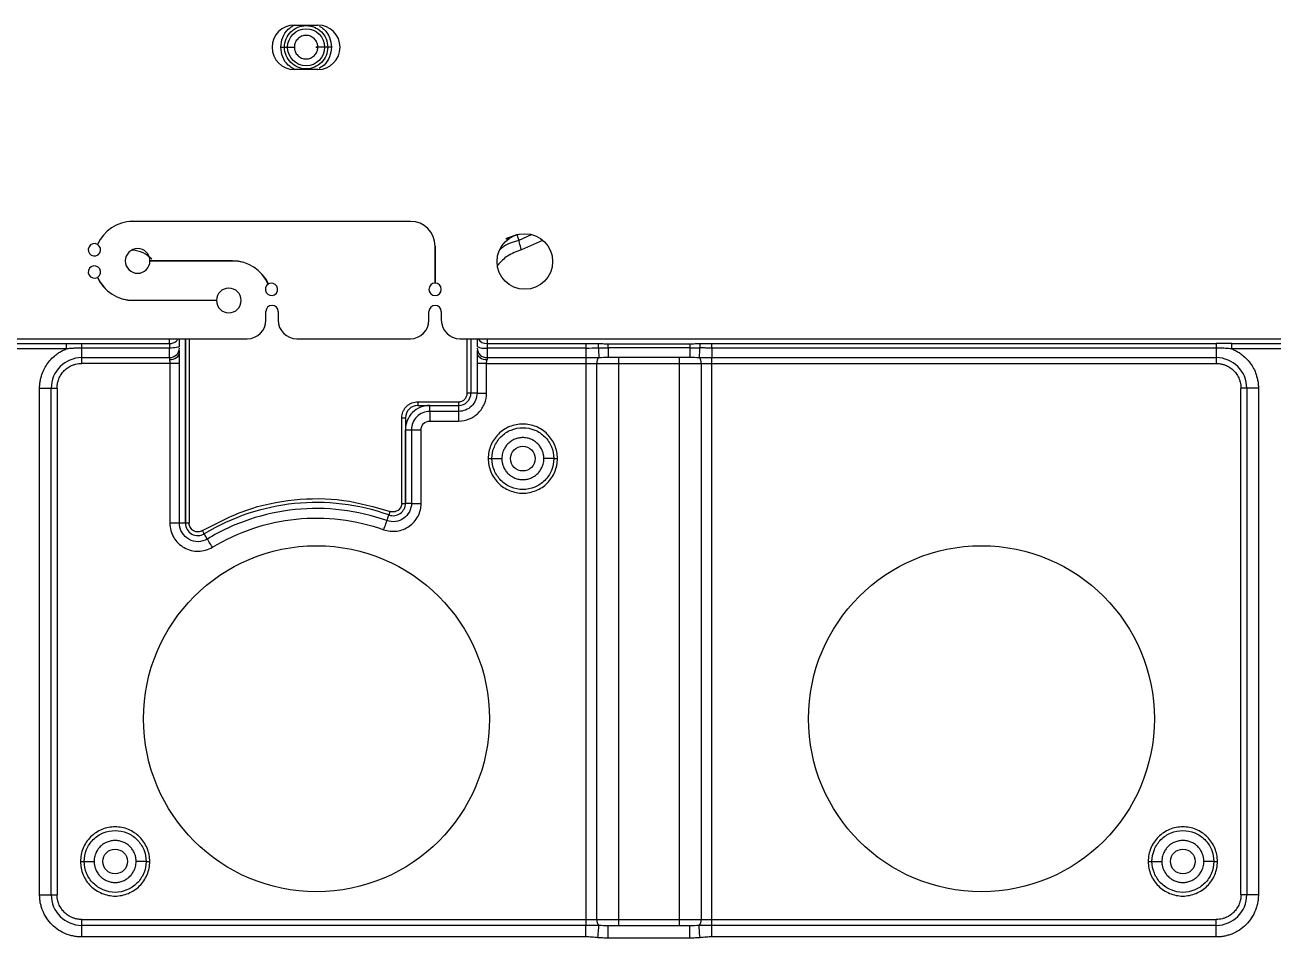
# Model space of a CAD drawing. Header units: millimetres. Extents: x -1 to 1576, y 30 to 633.
# Drawn here: x 471 to 572, y 334.9 to 408.7 of the extents above; entities that cross this region are included whole.
import ezdxf

# ---------------------------------------------------------------- set-up
doc = ezdxf.new("R2010")
doc.units = ezdxf.units.MM
doc.header["$PDSIZE"] = -1

msp = doc.modelspace()

# ---------------------------------------------------------------- linework, layer by layer
at = {"color": 7, "linetype": 'Continuous', "lineweight": 25}
for p, q in [((492.79, 408.74), (494.69, 408.74)), ((494.69, 405.14), (492.79, 405.14)), ((479.67, 392.86), (502.18, 392.86)), ((502.18, 392.85), (479.67, 392.85)), ((509.9, 391.45), (510.05, 391.52)), ((510.83, 391.79), (509.93, 391.4)), ((510.05, 391.52), (510.83, 391.79)), ((511.95, 391.75), (510.96, 391.31)), ((512.86, 391.29), (511.16, 390.54)), ((504.18, 387.85), (504.18, 390.85)), ((504.19, 390.85), (504.19, 387.85)), ((481.1, 389.66), (487.78, 389.66)), ((487.78, 389.65), (481.1, 389.65)), ((479.76, 386.46), (486.48, 386.46)), ((486.48, 386.45), (479.76, 386.45)), ((482.68, 386.45), (482.68, 386.46)), ((483.48, 386.45), (483.48, 386.46)), ((483.98, 386.45), (483.98, 386.46)), ((484.28, 386.46), (484.28, 386.45)), ((490.48, 384.85), (490.48, 385.55)), ((491.48, 385.55), (491.48, 384.85)), ((503.68, 384.85), (503.68, 385.55)), ((504.68, 385.55), (504.68, 384.85)), ((398.54, 383.35), (488.98, 383.35)), ((461.02, 382.97), (474.32, 382.97)), ((475.58, 382.96), (482.68, 382.96)), ((482.68, 382.96), (482.68, 383.35)), ((483.98, 368.42), (483.98, 383.35)), ((483.98, 383.35), (483.98, 368.42)), ((484.28, 383.35), (484.28, 368.42)), ((492.98, 383.35), (502.18, 383.35)), ((506.18, 383.35), (596.62, 383.35)), ((506.78, 378.95), (506.78, 383.35)), ((507.08, 383.35), (507.08, 378.95)), ((508.38, 383.35), (508.38, 381.67)), ((508.38, 382.96), (516.39, 382.96)), ((518.18, 382.95), (524.8, 382.95)), ((526.59, 382.96), (567.4, 382.96)), ((568.66, 382.97), (581.96, 382.97)), ((474.32, 382.53), (461.02, 382.53)), ((482.68, 382.6), (475.58, 382.6)), ((475.58, 381.35), (475.58, 382.6)), ((482.68, 381.82), (482.68, 382.6)), ((483.48, 382.18), (483.48, 382.4)), ((507.58, 382.4), (507.58, 382.18)), ((507.6, 382.08), (507.59, 382.08)), ((516.39, 382.6), (508.38, 382.6)), ((518.13, 381.85), (518.18, 381.86)), ((524.8, 382.62), (518.18, 382.62)), ((518.18, 381.85), (524.8, 381.85)), ((519.01, 381.85), (519.01, 335.85)), ((523.97, 335.85), (523.97, 381.85)), ((524.8, 381.86), (524.85, 381.85)), ((567.4, 382.6), (526.59, 382.6)), ((567.4, 382.6), (567.4, 381.35)), ((581.96, 382.53), (568.66, 382.53)), ((475.58, 381.82), (482.68, 381.82)), ((482.71, 381.35), (475.58, 381.35)), ((482.68, 381.82), (482.68, 381.81)), ((482.68, 381.81), (482.68, 381.8)), ((482.68, 381.8), (482.68, 381.78)), ((482.68, 381.78), (482.68, 381.76)), ((482.68, 381.76), (482.68, 381.74)), ((482.68, 381.74), (482.68, 381.72)), ((482.68, 381.72), (482.68, 381.7)), ((482.68, 381.7), (482.68, 381.67)), ((482.71, 381.35), (482.71, 368.42)), ((483.49, 368.42), (483.49, 381.35)), ((507.57, 381.35), (507.57, 378.95)), ((508.35, 381.35), (567.4, 381.35)), ((508.35, 378.95), (508.35, 381.35)), ((508.38, 381.82), (516.39, 381.82)), ((516.39, 381.82), (516.39, 335.88)), ((517.27, 336.35), (517.27, 381.35)), ((525.72, 381.35), (525.72, 336.35)), ((526.59, 381.82), (567.4, 381.82)), ((526.59, 335.88), (526.59, 381.82)), ((472.17, 338.35), (472.17, 379.35)), ((472.17, 379.35), (473.58, 379.35)), ((473.11, 338.35), (473.11, 379.35)), ((473.58, 379.35), (473.58, 338.35)), ((507.08, 378.95), (506.78, 378.95)), ((570.82, 379.35), (569.4, 379.35)), ((569.4, 338.35), (569.4, 379.35)), ((569.87, 379.35), (569.87, 338.35)), ((570.82, 379.35), (570.82, 338.35)), ((502.78, 378.25), (506.08, 378.25)), ((502.78, 378.25), (502.78, 377.95)), ((502.78, 377.95), (506.08, 377.95)), ((506.08, 378.25), (506.08, 377.95)), ((501.48, 370.03), (501.48, 376.95)), ((501.48, 376.95), (501.78, 376.95)), ((501.78, 376.95), (501.78, 370.03)), ((506.08, 377.47), (503.75, 377.47)), ((501.78, 370.03), (501.78, 375.99)), ((502.27, 375.99), (502.27, 370.03)), ((503.05, 370.03), (503.05, 375.99)), ((503.75, 376.69), (506.08, 376.69)), ((501.48, 370.03), (501.78, 370.03)), ((500.45, 369.09), (500.55, 369.37)), ((484.28, 368.42), (483.98, 368.42)), ((485.5, 367.56), (485.34, 367.82)), ((472.17, 338.35), (473.58, 338.35)), ((570.82, 338.35), (569.4, 338.35)), ((475.58, 334.94), (475.58, 336.35)), ((475.58, 336.35), (567.4, 336.35)), ((516.39, 335.88), (475.58, 335.88)), ((524.8, 335.85), (518.18, 335.85)), ((524.85, 335.85), (524.8, 335.85)), ((567.4, 335.88), (526.59, 335.88)), ((567.4, 334.94), (567.4, 336.35)), ((516.39, 334.94), (475.58, 334.94)), ((524.8, 334.85), (518.18, 334.85)), ((567.4, 334.94), (526.59, 334.94))]:
    msp.add_line(p, q, dxfattribs=at)
at = {"color": 141}
for centre, radius in [((493.74, 406.94), 1.5), ((511.28, 373.65), 1), ((478.28, 341.05), 1), ((564.7, 341.05), 1)]:
    msp.add_circle(centre, radius, dxfattribs=at)
at = {"color": 7, "linetype": 'Continuous', "lineweight": 25}
for centre, radius in [((511.44, 389.6), 2.25), ((494.58, 352.6), 14), ((548.4, 352.6), 14)]:
    msp.add_circle(centre, radius, dxfattribs=at)
for centre, radius, start, end in [((492.79, 406.94), 1.8, 90, 270), ((494.69, 406.94), 1.8, 270, 90), ((479.76, 389.65), 3.21, 91.5822, 155.3856), ((479.76, 389.65), 3.2, 91.5847, 155.403), ((502.18, 390.85), 2, 360, 90), ((502.18, 390.85), 2, 360, 90), ((476.6, 390.55), 0.5, 60.3991, 59.2477), ((480.1, 389.65), 1, 0.2862, 359.7133), ((476.6, 388.75), 0.5, 300.73, 299.5792), ((487.78, 386.45), 3.2, 24.6158, 89.9998), ((487.78, 386.45), 3.19, 24.5983, 89.9998), ((479.76, 389.65), 3.2, 204.6089, 269.9998), ((479.76, 389.65), 3.19, 204.5914, 269.9998), ((487.48, 386.45), 1, 180.286, 179.7136), ((490.94, 387.35), 0.5, 120.7513, 119.6), ((504.18, 387.35), 0.5, 90.573, 89.427), ((490.98, 385.55), 0.5, 0, 180), ((504.18, 385.55), 0.5, 0, 180), ((488.98, 384.85), 1.5, 270, 0), ((492.98, 384.85), 1.5, 180, 270), ((502.18, 384.85), 1.5, 270, 0), ((506.18, 384.85), 1.5, 180, 270), ((508.36, 383.77), 0.811, 211.1156, 271.3816), ((508.19, 383.89), 1.31, 242.3785, 278.557), ((508.36, 382.6), 0.778, 181.7358, 271.6365), ((517.82, 381.43), 0.562, 132.435, 187.8232), ((525.16, 381.43), 0.562, 352.1767, 47.5651), ((475.58, 379.35), 2.47, 90, 180), ((567.4, 379.35), 2.47, 360, 90), ((506.08, 378.95), 1, 270, 0), ((502.78, 376.95), 1, 90, 180), ((494.58, 352.6), 17.5, 70.4192, 121.2706), ((500.78, 370.03), 1, 250.4192, 0), ((484.98, 368.42), 1, 180, 301.2706), ((475.58, 338.35), 2.47, 180, 270), ((567.4, 338.35), 2.47, 270, 360), ((517.82, 336.28), 0.562, 172.1767, 227.5651), ((525.16, 336.28), 0.562, 312.435, 7.8232)]:
    msp.add_arc(centre, radius, start, end, dxfattribs=at)
for points, knots in [([(491.69, 406.94), (491.72, 407.21), (491.78, 407.74), (492.21, 408.4), (492.63, 408.64), (492.81, 408.74)], [0, 0, 0, 0, 0.358697, 0.71725, 1, 1, 1, 1]), ([(491.99, 406.94), (491.99, 407.17), (492.03, 407.4), (492.21, 407.83), (492.34, 408.02), (492.66, 408.34), (492.85, 408.47), (493.28, 408.65), (493.51, 408.69), (493.97, 408.69), (494.2, 408.65), (494.62, 408.47), (494.81, 408.34), (495.14, 408.02), (495.27, 407.83), (495.44, 407.4), (495.49, 407.17), (495.49, 406.94)], [0, 0, 0, 0, 0.125, 0.125, 0.25, 0.25, 0.375, 0.375, 0.5, 0.5, 0.625, 0.625, 0.75, 0.75, 0.875, 0.875, 1, 1, 1, 1]), ([(494.81, 408.65), (494.94, 408.57), (495.3, 408.36), (495.69, 407.74), (495.75, 407.21), (495.79, 406.94)], [0, 0, 0, 0, 0.222806, 0.611319, 1, 1, 1, 1]), ([(494.69, 406.94), (494.69, 406.98), (494.68, 407.04), (494.67, 407.13), (494.65, 407.22), (494.61, 407.34), (494.53, 407.48), (494.41, 407.62), (494.27, 407.74), (494.05, 407.86), (493.74, 407.92), (493.43, 407.86), (493.21, 407.74), (493.06, 407.62), (492.94, 407.48), (492.85, 407.31), (492.8, 407.13), (492.79, 407.01), (492.79, 406.94)], [0, 0, 0, 0, 0.031457, 0.062629, 0.093823, 0.125343, 0.18779, 0.250424, 0.312875, 0.375501, 0.500073, 0.624645, 0.687092, 0.749724, 0.812175, 0.874803, 0.937354, 1, 1, 1, 1]), ([(491.69, 406.94), (491.77, 406.94), (491.84, 406.94), (491.95, 406.94), (491.99, 406.94), (491.99, 406.94)], [0, 0, 0, 0, 0.5, 0.5, 1, 1, 1, 1]), ([(492.81, 405.14), (492.63, 405.25), (492.21, 405.49), (491.78, 406.14), (491.72, 406.68), (491.69, 406.94)], [0, 0, 0, 0, 0.282779, 0.641326, 1, 1, 1, 1]), ([(491.69, 406.94), (491.77, 406.94), (491.84, 406.94), (491.95, 406.94), (491.99, 406.94), (491.99, 406.94)], [0, 0, 0, 0, 0.5, 0.5, 1, 1, 1, 1]), ([(491.99, 406.94), (491.99, 406.94), (492.07, 406.94), (492.37, 406.94), (492.58, 406.94), (492.79, 406.94)], [0, 0, 0, 0, 0.5, 0.5, 1, 1, 1, 1]), ([(495.49, 406.94), (495.49, 406.71), (495.44, 406.49), (495.27, 406.06), (495.14, 405.87), (494.81, 405.54), (494.62, 405.42), (494.2, 405.24), (493.97, 405.19), (493.51, 405.19), (493.28, 405.24), (492.85, 405.42), (492.66, 405.54), (492.34, 405.87), (492.21, 406.06), (492.03, 406.49), (491.99, 406.71), (491.99, 406.94)], [0, 0, 0, 0, 0.125, 0.125, 0.25, 0.25, 0.375, 0.375, 0.5, 0.5, 0.625, 0.625, 0.75, 0.75, 0.875, 0.875, 1, 1, 1, 1]), ([(492.79, 406.94), (492.79, 406.91), (492.79, 406.85), (492.8, 406.76), (492.83, 406.67), (492.87, 406.55), (492.94, 406.41), (493.06, 406.27), (493.21, 406.15), (493.43, 406.03), (493.74, 405.97), (494.05, 406.03), (494.27, 406.15), (494.41, 406.27), (494.53, 406.41), (494.62, 406.58), (494.68, 406.76), (494.68, 406.88), (494.69, 406.94)], [0, 0, 0, 0, 0.031456, 0.062628, 0.09382, 0.12534, 0.187786, 0.250416, 0.312865, 0.375491, 0.500071, 0.624648, 0.687097, 0.749729, 0.81218, 0.874806, 0.937356, 1, 1, 1, 1]), ([(495.49, 406.94), (495.49, 406.94), (495.4, 406.94), (495.1, 406.94), (494.9, 406.94), (494.69, 406.94)], [0, 0, 0, 0, 0.5, 0.5, 1, 1, 1, 1]), ([(495.79, 406.94), (495.75, 406.68), (495.69, 406.15), (495.3, 405.53), (494.93, 405.31), (494.79, 405.23)], [0, 0, 0, 0, 0.385126, 0.77009, 1, 1, 1, 1]), ([(495.79, 406.94), (495.71, 406.94), (495.63, 406.94), (495.52, 406.94), (495.49, 406.94), (495.49, 406.94)], [0, 0, 0, 0, 0.5, 0.5, 1, 1, 1, 1]), ([(510.96, 391.31), (510.47, 391.17), (509.89, 391), (509.47, 390.59), (509.4, 390.52)], [0, 0, 0, 0, 0.840023, 1, 1, 1, 1]), ([(510.96, 391.31), (510.96, 391.31), (510.94, 391.36), (510.9, 391.54), (510.86, 391.67), (510.83, 391.79)], [0, 0, 0, 0, 0.5, 0.5, 1, 1, 1, 1]), ([(511.16, 390.54), (511.1, 390.74), (511.05, 390.94), (510.98, 391.23), (510.96, 391.31), (510.96, 391.31)], [0, 0, 0, 0, 0.5, 0.5, 1, 1, 1, 1]), ([(481.24, 389.8), (481.02, 389.99), (480.57, 390.39), (479.97, 390.48), (479.66, 390.53)], [0, 0, 0, 0, 0.483615, 1, 1, 1, 1]), ([(511.16, 390.54), (510.77, 390.4), (510.03, 390.15), (509.5, 389.58), (509.25, 389.31)], [0, 0, 0, 0, 0.528341, 1, 1, 1, 1]), ([(474.32, 382.97), (474.41, 382.97), (474.62, 382.97), (474.95, 382.96), (475.28, 382.96), (475.49, 382.96), (475.58, 382.96)], [0, 0, 0, 0, 0.200515, 0.50786, 0.778848, 1, 1, 1, 1]), ([(474.32, 382.97), (474.32, 382.93), (474.32, 382.86), (474.32, 382.71), (474.32, 382.62), (474.32, 382.53)], [0, 0, 0, 0, 0.5, 0.5, 1, 1, 1, 1]), ([(482.68, 382.96), (482.78, 382.97), (482.99, 382.99), (483.25, 383.14), (483.34, 383.29), (483.38, 383.35)], [0, 0, 0, 0, 0.358435, 0.71687, 1, 1, 1, 1]), ([(483.48, 382.73), (483.48, 382.83), (483.48, 383.03), (483.48, 383.24), (483.48, 383.33), (483.48, 383.35)], [0, 0, 0, 0, 0.434465, 0.869328, 1, 1, 1, 1]), ([(507.58, 383.35), (507.58, 383.33), (507.58, 383.24), (507.58, 383.03), (507.58, 382.83), (507.58, 382.73)], [0, 0, 0, 0, 0.130714, 0.565167, 1, 1, 1, 1]), ([(516.39, 382.96), (516.53, 382.96), (516.87, 382.96), (517.2, 382.96), (517.39, 382.96)], [0, 0, 0, 0, 0.420474, 1, 1, 1, 1]), ([(517.39, 382.96), (517.51, 382.96), (517.77, 382.95), (518.03, 382.95), (518.18, 382.95)], [0, 0, 0, 0, 0.4522442, 1, 1, 1, 1]), ([(524.8, 382.95), (524.95, 382.95), (525.21, 382.95), (525.47, 382.96), (525.59, 382.96)], [0, 0, 0, 0, 0.548125, 1, 1, 1, 1]), ([(525.59, 382.96), (525.79, 382.96), (526.12, 382.96), (526.45, 382.96), (526.59, 382.96)], [0, 0, 0, 0, 0.580575, 1, 1, 1, 1]), ([(568.66, 382.53), (568.66, 382.62), (568.66, 382.71), (568.66, 382.86), (568.66, 382.93), (568.66, 382.97)], [0, 0, 0, 0, 0.5, 0.5, 1, 1, 1, 1]), ([(472.17, 379.35), (472.17, 379.41), (472.17, 379.52), (472.18, 379.68), (472.2, 379.85), (472.23, 380.01), (472.27, 380.17), (472.34, 380.45), (472.49, 380.83), (472.75, 381.28), (473.07, 381.69), (473.41, 382), (473.73, 382.23), (474.02, 382.4), (474.22, 382.48), (474.32, 382.53)], [0, 0, 0, 0, 0.040883, 0.08158, 0.122187, 0.162802, 0.203521, 0.244441, 0.372171, 0.500035, 0.627766, 0.75563, 0.837187, 0.918385, 1, 1, 1, 1]), ([(475.58, 382.6), (475.48, 382.6), (475.27, 382.6), (474.96, 382.58), (474.64, 382.56), (474.43, 382.54), (474.32, 382.53)], [0, 0, 0, 0, 0.245457, 0.492199, 0.742868, 1, 1, 1, 1]), ([(483.48, 382.73), (483.48, 382.7), (483.39, 382.66), (483.1, 382.61), (482.89, 382.6), (482.68, 382.6)], [0, 0, 0, 0, 0.5, 0.5, 1, 1, 1, 1]), ([(482.68, 381.82), (482.89, 381.82), (483.1, 381.91), (483.39, 382.19), (483.48, 382.38), (483.48, 382.58)], [0, 0, 0, 0, 0.5, 0.5, 1, 1, 1, 1]), ([(482.68, 381.67), (482.89, 381.67), (483.1, 381.73), (483.39, 381.92), (483.48, 382.05), (483.48, 382.18)], [0, 0, 0, 0, 0.5, 0.5, 1, 1, 1, 1]), ([(483.49, 381.35), (483.49, 381.4), (483.49, 381.5), (483.49, 381.64), (483.49, 381.8), (483.48, 381.99), (483.48, 382.12), (483.48, 382.18)], [0, 0, 0, 0, 0.1704216, 0.3382964, 0.5039527, 0.762126, 1, 1, 1, 1]), ([(507.58, 382.18), (507.58, 382.05), (507.58, 381.92), (507.57, 381.64), (507.57, 381.49), (507.57, 381.35)], [0, 0, 0, 0, 0.5, 0.5, 1, 1, 1, 1]), ([(507.58, 382.18), (507.58, 382.05), (507.67, 381.92), (507.97, 381.73), (508.17, 381.67), (508.38, 381.67)], [0, 0, 0, 0, 0.5, 0.5, 1, 1, 1, 1]), ([(516.39, 382.6), (516.39, 382.42), (516.39, 382.26), (516.39, 381.99), (516.39, 381.88), (516.39, 381.82)], [0, 0, 0, 0, 0.5, 0.5, 1, 1, 1, 1]), ([(517.38, 382.61), (517.4, 382.42), (517.41, 382.24), (517.43, 381.97), (517.44, 381.88), (517.44, 381.84)], [0, 0, 0, 0, 0.5, 0.5, 1, 1, 1, 1]), ([(518.18, 382.62), (518.18, 382.4), (518.18, 382.21), (518.18, 381.93), (518.18, 381.85), (518.18, 381.85)], [0, 0, 0, 0, 0.5, 0.5, 1, 1, 1, 1]), ([(524.8, 382.62), (524.8, 382.4), (524.8, 382.21), (524.8, 381.93), (524.8, 381.85), (524.8, 381.85)], [0, 0, 0, 0, 0.5, 0.5, 1, 1, 1, 1]), ([(525.6, 382.61), (525.59, 382.42), (525.57, 382.24), (525.55, 381.97), (525.54, 381.88), (525.54, 381.84)], [0, 0, 0, 0, 0.5, 0.5, 1, 1, 1, 1]), ([(526.59, 382.6), (526.51, 382.6), (526.35, 382.6), (526.08, 382.6), (525.82, 382.61), (525.66, 382.61), (525.6, 382.61)], [0, 0, 0, 0, 0.227703, 0.492892, 0.834607, 1, 1, 1, 1]), ([(526.59, 382.6), (526.59, 382.42), (526.59, 382.26), (526.59, 381.99), (526.59, 381.88), (526.59, 381.82)], [0, 0, 0, 0, 0.5, 0.5, 1, 1, 1, 1]), ([(568.66, 382.53), (568.57, 382.54), (568.4, 382.56), (568.15, 382.57), (567.9, 382.59), (567.65, 382.6), (567.48, 382.6), (567.4, 382.6)], [0, 0, 0, 0, 0.206312, 0.408164, 0.606837, 0.80366, 1, 1, 1, 1]), ([(568.66, 382.53), (568.71, 382.51), (568.81, 382.46), (568.96, 382.39), (569.11, 382.31), (569.25, 382.23), (569.39, 382.13), (569.61, 381.96), (569.91, 381.69), (570.24, 381.28), (570.5, 380.83), (570.66, 380.4), (570.76, 380.01), (570.81, 379.68), (570.81, 379.46), (570.82, 379.35)], [0, 0, 0, 0, 0.040883, 0.08158, 0.122187, 0.162802, 0.203521, 0.244441, 0.372171, 0.500035, 0.627766, 0.75563, 0.837187, 0.918385, 1, 1, 1, 1]), ([(473.58, 379.35), (473.58, 379.4), (473.58, 379.48), (473.6, 379.6), (473.61, 379.73), (473.64, 379.85), (473.68, 379.97), (473.75, 380.18), (473.9, 380.46), (474.16, 380.78), (474.47, 381.04), (474.79, 381.2), (475.08, 381.3), (475.33, 381.34), (475.5, 381.35), (475.58, 381.35)], [0, 0, 0, 0, 0.040276, 0.080243, 0.120058, 0.159883, 0.199877, 0.240199, 0.370043, 0.500057, 0.629901, 0.759916, 0.840121, 0.919721, 1, 1, 1, 1]), ([(482.68, 381.67), (482.68, 381.62), (482.69, 381.57), (482.71, 381.46), (482.71, 381.41), (482.71, 381.35)], [0, 0, 0, 0, 0.5, 0.5, 1, 1, 1, 1]), ([(483.49, 381.35), (483.45, 381.35), (483.35, 381.35), (483.07, 381.35), (482.89, 381.35), (482.71, 381.35)], [0, 0, 0, 0, 0.5, 0.5, 1, 1, 1, 1]), ([(508.35, 381.35), (508.17, 381.35), (507.99, 381.35), (507.71, 381.35), (507.61, 381.35), (507.57, 381.35)], [0, 0, 0, 0, 0.5, 0.5, 1, 1, 1, 1]), ([(508.35, 381.35), (508.35, 381.41), (508.35, 381.46), (508.37, 381.57), (508.38, 381.62), (508.38, 381.67)], [0, 0, 0, 0, 0.5, 0.5, 1, 1, 1, 1]), ([(567.4, 381.35), (567.44, 381.35), (567.53, 381.35), (567.65, 381.34), (567.78, 381.32), (567.9, 381.29), (568.02, 381.26), (568.23, 381.18), (568.51, 381.04), (568.82, 380.78), (569.08, 380.46), (569.25, 380.14), (569.34, 379.85), (569.39, 379.6), (569.4, 379.44), (569.4, 379.35)], [0, 0, 0, 0, 0.040276, 0.080243, 0.120058, 0.159883, 0.199877, 0.240199, 0.370043, 0.500057, 0.629901, 0.759916, 0.840121, 0.919721, 1, 1, 1, 1]), ([(506.08, 376.69), (506.38, 376.69), (506.67, 376.75), (507.22, 376.97), (507.47, 377.14), (507.89, 377.56), (508.06, 377.81), (508.29, 378.36), (508.35, 378.66), (508.35, 378.95)], [0, 0, 0, 0, 0.25, 0.25, 0.5, 0.5, 0.75, 0.75, 1, 1, 1, 1]), ([(507.57, 378.95), (507.57, 378.76), (507.53, 378.56), (507.38, 378.2), (507.27, 378.04), (506.99, 377.76), (506.83, 377.65), (506.47, 377.51), (506.28, 377.47), (506.08, 377.47)], [0, 0, 0, 0, 0.25, 0.25, 0.5, 0.5, 0.75, 0.75, 1, 1, 1, 1]), ([(506.08, 378.25), (506.17, 378.26), (506.3, 378.28), (506.47, 378.36), (506.58, 378.45), (506.67, 378.57), (506.76, 378.73), (506.77, 378.87), (506.78, 378.95)], [0, 0, 0, 0, 0.239443, 0.369477, 0.5, 0.630034, 0.760557, 1, 1, 1, 1]), ([(507.57, 378.95), (507.54, 378.95), (507.48, 378.95), (507.3, 378.95), (507.19, 378.95), (507.08, 378.95)], [0, 0, 0, 0, 0.5, 0.5, 1, 1, 1, 1]), ([(507.57, 378.95), (507.61, 378.95), (507.71, 378.95), (507.99, 378.95), (508.17, 378.95), (508.35, 378.95)], [0, 0, 0, 0, 0.5, 0.5, 1, 1, 1, 1]), ([(501.48, 376.95), (501.5, 377.12), (501.53, 377.37), (501.69, 377.67), (501.86, 377.88), (502.06, 378.05), (502.37, 378.21), (502.62, 378.24), (502.78, 378.25)], [0, 0, 0, 0, 0.239443, 0.36959, 0.5, 0.630147, 0.760557, 1, 1, 1, 1]), ([(503.75, 377.95), (503.49, 377.95), (503.23, 377.9), (502.76, 377.71), (502.54, 377.56), (502.17, 377.2), (502.03, 376.98), (501.83, 376.5), (501.78, 376.25), (501.78, 375.99)], [0, 0, 0, 0, 0.25, 0.25, 0.5, 0.5, 0.75, 0.75, 1, 1, 1, 1]), ([(503.75, 377.47), (503.75, 377.49), (503.75, 377.56), (503.75, 377.73), (503.75, 377.84), (503.75, 377.95)], [0, 0, 0, 0, 0.5, 0.5, 1, 1, 1, 1]), ([(506.08, 377.95), (506.08, 377.84), (506.08, 377.73), (506.08, 377.56), (506.08, 377.49), (506.08, 377.47)], [0, 0, 0, 0, 0.5, 0.5, 1, 1, 1, 1]), ([(503.75, 377.47), (503.55, 377.47), (503.36, 377.43), (503, 377.28), (502.84, 377.17), (502.56, 376.9), (502.45, 376.73), (502.31, 376.38), (502.27, 376.18), (502.27, 375.99)], [0, 0, 0, 0, 0.25, 0.25, 0.5, 0.5, 0.75, 0.75, 1, 1, 1, 1]), ([(503.75, 377.47), (503.75, 377.43), (503.75, 377.32), (503.75, 377.04), (503.75, 376.87), (503.75, 376.69)], [0, 0, 0, 0, 0.5, 0.5, 1, 1, 1, 1]), ([(506.08, 377.47), (506.08, 377.43), (506.08, 377.32), (506.08, 377.04), (506.08, 376.87), (506.08, 376.69)], [0, 0, 0, 0, 0.5, 0.5, 1, 1, 1, 1]), ([(501.78, 375.99), (501.89, 375.99), (502, 375.99), (502.18, 375.99), (502.24, 375.99), (502.27, 375.99)], [0, 0, 0, 0, 0.5, 0.5, 1, 1, 1, 1]), ([(502.27, 375.99), (502.31, 375.99), (502.41, 375.99), (502.69, 375.99), (502.87, 375.99), (503.05, 375.99)], [0, 0, 0, 0, 0.5, 0.5, 1, 1, 1, 1]), ([(503.05, 375.99), (503.05, 376.17), (503.12, 376.35), (503.38, 376.61), (503.56, 376.69), (503.75, 376.69)], [0, 0, 0, 0, 0.5, 0.5, 1, 1, 1, 1]), ([(514.08, 373.65), (514.08, 374.02), (514.01, 374.39), (513.73, 375.06), (513.52, 375.37), (513, 375.89), (512.69, 376.1), (512.01, 376.38), (511.65, 376.45), (510.91, 376.45), (510.55, 376.38), (509.87, 376.1), (509.56, 375.89), (509.04, 375.37), (508.83, 375.06), (508.55, 374.39), (508.48, 374.02), (508.48, 373.65)], [0, 0, 0, 0, 0.125, 0.125, 0.25, 0.25, 0.375, 0.375, 0.5, 0.5, 0.625, 0.625, 0.75, 0.75, 0.875, 0.875, 1, 1, 1, 1]), ([(508.78, 373.65), (508.78, 373.98), (508.85, 374.31), (509.1, 374.91), (509.28, 375.19), (509.74, 375.65), (510.02, 375.84), (510.63, 376.09), (510.95, 376.15), (511.61, 376.15), (511.94, 376.09), (512.54, 375.84), (512.82, 375.65), (513.28, 375.19), (513.47, 374.91), (513.72, 374.31), (513.78, 373.98), (513.78, 373.65)], [0, 0, 0, 0, 0.125, 0.125, 0.25, 0.25, 0.375, 0.375, 0.5, 0.5, 0.625, 0.625, 0.75, 0.75, 0.875, 0.875, 1, 1, 1, 1]), ([(512.98, 373.65), (512.98, 373.7), (512.98, 373.79), (512.96, 373.92), (512.94, 374.05), (512.9, 374.18), (512.83, 374.37), (512.7, 374.6), (512.49, 374.86), (512.23, 375.08), (511.94, 375.23), (511.62, 375.33), (511.28, 375.36), (510.95, 375.33), (510.63, 375.23), (510.33, 375.08), (510.07, 374.86), (509.86, 374.6), (509.72, 374.34), (509.63, 374.09), (509.59, 373.88), (509.58, 373.73), (509.58, 373.65)], [0, 0, 0, 0, 0.025179, 0.050131, 0.075011, 0.099977, 0.125185, 0.187588, 0.250097, 0.312505, 0.375015, 0.437474, 0.500034, 0.562494, 0.62505, 0.68745, 0.749957, 0.812365, 0.874868, 0.916675, 0.958143, 1, 1, 1, 1]), ([(508.48, 373.65), (508.56, 373.65), (508.64, 373.65), (508.75, 373.65), (508.78, 373.65), (508.78, 373.65)], [0, 0, 0, 0, 0.5, 0.5, 1, 1, 1, 1]), ([(508.48, 373.65), (508.48, 373.29), (508.55, 372.92), (508.83, 372.24), (509.04, 371.93), (509.56, 371.41), (509.87, 371.21), (510.55, 370.93), (510.91, 370.85), (511.65, 370.85), (512.01, 370.93), (512.69, 371.21), (513, 371.41), (513.52, 371.93), (513.73, 372.24), (514.01, 372.92), (514.08, 373.29), (514.08, 373.65)], [0, 0, 0, 0, 0.125, 0.125, 0.25, 0.25, 0.375, 0.375, 0.5, 0.5, 0.625, 0.625, 0.75, 0.75, 0.875, 0.875, 1, 1, 1, 1]), ([(513.78, 373.65), (513.78, 373.33), (513.72, 373), (513.47, 372.39), (513.28, 372.12), (512.82, 371.65), (512.54, 371.47), (511.94, 371.22), (511.61, 371.15), (510.95, 371.15), (510.63, 371.22), (510.02, 371.47), (509.74, 371.65), (509.28, 372.12), (509.1, 372.39), (508.85, 373), (508.78, 373.33), (508.78, 373.65)], [0, 0, 0, 0, 0.125, 0.125, 0.25, 0.25, 0.375, 0.375, 0.5, 0.5, 0.625, 0.625, 0.75, 0.75, 0.875, 0.875, 1, 1, 1, 1]), ([(508.78, 373.65), (508.78, 373.65), (508.87, 373.65), (509.16, 373.65), (509.37, 373.65), (509.58, 373.65)], [0, 0, 0, 0, 0.5, 0.5, 1, 1, 1, 1]), ([(509.58, 373.65), (509.58, 373.61), (509.58, 373.52), (509.6, 373.39), (509.63, 373.26), (509.66, 373.13), (509.73, 372.94), (509.86, 372.7), (510.07, 372.44), (510.33, 372.23), (510.63, 372.07), (510.95, 371.97), (511.28, 371.94), (511.61, 371.97), (511.94, 372.07), (512.23, 372.23), (512.49, 372.44), (512.7, 372.7), (512.84, 372.97), (512.93, 373.21), (512.97, 373.43), (512.98, 373.58), (512.98, 373.65)], [0, 0, 0, 0, 0.025112, 0.050024, 0.074894, 0.099876, 0.125125, 0.187521, 0.250086, 0.312492, 0.374998, 0.437458, 0.500018, 0.562478, 0.625038, 0.687445, 0.749955, 0.812363, 0.874867, 0.916676, 0.958144, 1, 1, 1, 1]), ([(513.78, 373.65), (513.78, 373.65), (513.69, 373.65), (513.4, 373.65), (513.19, 373.65), (512.98, 373.65)], [0, 0, 0, 0, 0.5, 0.5, 1, 1, 1, 1]), ([(513.78, 373.65), (513.78, 373.65), (513.81, 373.65), (513.92, 373.65), (514, 373.65), (514.08, 373.65)], [0, 0, 0, 0, 0.5, 0.5, 1, 1, 1, 1]), ([(485.34, 367.82), (486.5, 368.42), (488.83, 369.65), (492.75, 370.44), (496.76, 370.46), (499.29, 369.73), (500.55, 369.37)], [0, 0, 0, 0, 0.246898, 0.5, 0.753102, 1, 1, 1, 1]), ([(500.02, 367.9), (500.36, 367.78), (500.73, 367.74), (501.45, 367.84), (501.79, 367.97), (502.38, 368.39), (502.63, 368.67), (502.96, 369.31), (503.05, 369.67), (503.05, 370.03)], [0, 0, 0, 0, 0.25, 0.25, 0.5, 0.5, 0.75, 0.75, 1, 1, 1, 1]), ([(502.27, 370.03), (502.27, 369.8), (502.21, 369.56), (501.99, 369.14), (501.83, 368.96), (501.44, 368.68), (501.22, 368.59), (500.75, 368.53), (500.51, 368.55), (500.28, 368.63)], [0, 0, 0, 0, 0.25, 0.25, 0.5, 0.5, 0.75, 0.75, 1, 1, 1, 1]), ([(501.48, 370.03), (501.48, 369.98), (501.47, 369.87), (501.41, 369.71), (501.31, 369.57), (501.19, 369.46), (501.04, 369.38), (500.88, 369.33), (500.71, 369.33), (500.6, 369.36), (500.55, 369.37)], [0, 0, 0, 0, 0.125102, 0.250006, 0.375207, 0.500006, 0.625207, 0.750006, 0.875102, 1, 1, 1, 1]), ([(502.27, 370.03), (502.24, 370.03), (502.18, 370.03), (502, 370.03), (501.89, 370.03), (501.78, 370.03)], [0, 0, 0, 0, 0.5, 0.5, 1, 1, 1, 1]), ([(502.27, 370.03), (502.31, 370.03), (502.41, 370.03), (502.69, 370.03), (502.87, 370.03), (503.05, 370.03)], [0, 0, 0, 0, 0.5, 0.5, 1, 1, 1, 1]), ([(500.28, 368.63), (499.1, 369.05), (497.86, 369.34), (495.37, 369.64), (494.1, 369.66), (491.6, 369.4), (490.36, 369.13), (487.97, 368.33), (486.83, 367.8), (485.75, 367.14)], [0, 0, 0, 0, 0.25, 0.25, 0.5, 0.5, 0.75, 0.75, 1, 1, 1, 1]), ([(486.15, 366.48), (487.18, 367.1), (488.28, 367.61), (490.55, 368.38), (491.73, 368.63), (494.12, 368.88), (495.33, 368.86), (497.71, 368.58), (498.89, 368.3), (500.02, 367.9)], [0, 0, 0, 0, 0.25, 0.25, 0.5, 0.5, 0.75, 0.75, 1, 1, 1, 1]), ([(500.28, 368.63), (500.29, 368.66), (500.31, 368.72), (500.37, 368.88), (500.41, 368.99), (500.45, 369.09)], [0, 0, 0, 0, 0.5, 0.5, 1, 1, 1, 1]), ([(482.71, 368.42), (482.71, 368.02), (482.82, 367.62), (483.22, 366.93), (483.52, 366.64), (484.22, 366.25), (484.62, 366.14), (485.41, 366.16), (485.81, 366.27), (486.15, 366.48)], [0, 0, 0, 0, 0.25, 0.25, 0.5, 0.5, 0.75, 0.75, 1, 1, 1, 1]), ([(483.49, 368.42), (483.45, 368.42), (483.35, 368.42), (483.07, 368.42), (482.89, 368.42), (482.71, 368.42)], [0, 0, 0, 0, 0.5, 0.5, 1, 1, 1, 1]), ([(485.75, 367.14), (485.53, 367.01), (485.26, 366.93), (484.74, 366.92), (484.48, 366.99), (484.02, 367.25), (483.83, 367.44), (483.56, 367.89), (483.49, 368.15), (483.49, 368.42)], [0, 0, 0, 0, 0.25, 0.25, 0.5, 0.5, 0.75, 0.75, 1, 1, 1, 1]), ([(483.98, 368.42), (483.87, 368.42), (483.76, 368.42), (483.58, 368.42), (483.52, 368.42), (483.49, 368.42)], [0, 0, 0, 0, 0.5, 0.5, 1, 1, 1, 1]), ([(485.34, 367.82), (485.29, 367.79), (485.18, 367.73), (484.99, 367.71), (484.8, 367.73), (484.63, 367.8), (484.48, 367.91), (484.37, 368.06), (484.29, 368.23), (484.28, 368.35), (484.28, 368.42)], [0, 0, 0, 0, 0.125092, 0.250007, 0.375185, 0.500007, 0.625185, 0.750006, 0.875092, 1, 1, 1, 1]), ([(500.02, 367.9), (500.08, 368.07), (500.14, 368.23), (500.24, 368.5), (500.27, 368.59), (500.28, 368.63)], [0, 0, 0, 0, 0.5, 0.5, 1, 1, 1, 1]), ([(485.75, 367.14), (485.74, 367.17), (485.7, 367.22), (485.61, 367.37), (485.55, 367.47), (485.5, 367.56)], [0, 0, 0, 0, 0.5, 0.5, 1, 1, 1, 1]), ([(486.15, 366.48), (486.06, 366.63), (485.97, 366.78), (485.82, 367.02), (485.77, 367.11), (485.75, 367.14)], [0, 0, 0, 0, 0.5, 0.5, 1, 1, 1, 1]), ([(481.08, 341.05), (481.08, 341.42), (481.01, 341.79), (480.73, 342.46), (480.52, 342.77), (480, 343.29), (479.69, 343.5), (479.01, 343.78), (478.65, 343.85), (477.91, 343.85), (477.55, 343.78), (476.87, 343.5), (476.56, 343.29), (476.04, 342.77), (475.83, 342.46), (475.55, 341.79), (475.48, 341.42), (475.48, 341.05)], [0, 0, 0, 0, 0.125, 0.125, 0.25, 0.25, 0.375, 0.375, 0.5, 0.5, 0.625, 0.625, 0.75, 0.75, 0.875, 0.875, 1, 1, 1, 1]), ([(475.78, 341.05), (475.78, 341.38), (475.85, 341.71), (476.1, 342.31), (476.28, 342.59), (476.74, 343.05), (477.02, 343.24), (477.63, 343.49), (477.95, 343.55), (478.61, 343.55), (478.94, 343.49), (479.54, 343.24), (479.82, 343.05), (480.28, 342.59), (480.47, 342.31), (480.72, 341.71), (480.78, 341.38), (480.78, 341.05)], [0, 0, 0, 0, 0.125, 0.125, 0.25, 0.25, 0.375, 0.375, 0.5, 0.5, 0.625, 0.625, 0.75, 0.75, 0.875, 0.875, 1, 1, 1, 1]), ([(567.5, 341.05), (567.5, 341.42), (567.43, 341.79), (567.15, 342.46), (566.94, 342.77), (566.42, 343.29), (566.11, 343.5), (565.43, 343.78), (565.07, 343.85), (564.33, 343.85), (563.97, 343.78), (563.29, 343.5), (562.98, 343.29), (562.46, 342.77), (562.25, 342.46), (561.97, 341.79), (561.9, 341.42), (561.9, 341.05)], [0, 0, 0, 0, 0.125, 0.125, 0.25, 0.25, 0.375, 0.375, 0.5, 0.5, 0.625, 0.625, 0.75, 0.75, 0.875, 0.875, 1, 1, 1, 1]), ([(562.2, 341.05), (562.2, 341.38), (562.27, 341.71), (562.52, 342.31), (562.7, 342.59), (563.16, 343.05), (563.44, 343.24), (564.05, 343.49), (564.37, 343.55), (565.03, 343.55), (565.36, 343.49), (565.96, 343.24), (566.24, 343.05), (566.7, 342.59), (566.89, 342.31), (567.14, 341.71), (567.2, 341.38), (567.2, 341.05)], [0, 0, 0, 0, 0.125, 0.125, 0.25, 0.25, 0.375, 0.375, 0.5, 0.5, 0.625, 0.625, 0.75, 0.75, 0.875, 0.875, 1, 1, 1, 1]), ([(479.98, 341.05), (479.98, 341.1), (479.98, 341.19), (479.96, 341.32), (479.94, 341.45), (479.9, 341.58), (479.83, 341.77), (479.7, 342), (479.49, 342.26), (479.23, 342.48), (478.94, 342.63), (478.62, 342.73), (478.28, 342.76), (477.95, 342.73), (477.63, 342.63), (477.33, 342.48), (477.07, 342.26), (476.86, 342), (476.72, 341.74), (476.63, 341.49), (476.59, 341.28), (476.58, 341.13), (476.58, 341.05)], [0, 0, 0, 0, 0.025179, 0.0501307, 0.0750112, 0.0999774, 0.1251849, 0.1875886, 0.250097, 0.3125054, 0.3750156, 0.437475, 0.5000347, 0.5624949, 0.625051, 0.6874507, 0.7499575, 0.8123649, 0.8748674, 0.9166754, 0.9581436, 1, 1, 1, 1]), ([(566.4, 341.05), (566.4, 341.1), (566.4, 341.19), (566.38, 341.32), (566.36, 341.45), (566.32, 341.58), (566.25, 341.77), (566.12, 342), (565.91, 342.26), (565.65, 342.48), (565.36, 342.63), (565.04, 342.73), (564.7, 342.76), (564.37, 342.73), (564.05, 342.63), (563.75, 342.48), (563.49, 342.26), (563.28, 342), (563.14, 341.74), (563.05, 341.49), (563.01, 341.28), (563, 341.13), (563, 341.05)], [0, 0, 0, 0, 0.025179, 0.05013, 0.075011, 0.099978, 0.125186, 0.187587, 0.250092, 0.312501, 0.375011, 0.437475, 0.50004, 0.562505, 0.625066, 0.687464, 0.749971, 0.812374, 0.874873, 0.916679, 0.958145, 1, 1, 1, 1]), ([(475.48, 341.05), (475.48, 340.69), (475.55, 340.32), (475.83, 339.64), (476.04, 339.33), (476.56, 338.81), (476.87, 338.61), (477.55, 338.33), (477.91, 338.25), (478.65, 338.25), (479.01, 338.33), (479.69, 338.61), (480, 338.81), (480.52, 339.33), (480.73, 339.64), (481.01, 340.32), (481.08, 340.69), (481.08, 341.05)], [0, 0, 0, 0, 0.125, 0.125, 0.25, 0.25, 0.375, 0.375, 0.5, 0.5, 0.625, 0.625, 0.75, 0.75, 0.875, 0.875, 1, 1, 1, 1]), ([(475.48, 341.05), (475.56, 341.05), (475.64, 341.05), (475.75, 341.05), (475.78, 341.05), (475.78, 341.05)], [0, 0, 0, 0, 0.5, 0.5, 1, 1, 1, 1]), ([(480.78, 341.05), (480.78, 340.73), (480.72, 340.4), (480.47, 339.79), (480.28, 339.52), (479.82, 339.05), (479.54, 338.87), (478.94, 338.62), (478.61, 338.55), (477.95, 338.55), (477.63, 338.62), (477.02, 338.87), (476.74, 339.05), (476.28, 339.52), (476.1, 339.79), (475.85, 340.4), (475.78, 340.73), (475.78, 341.05)], [0, 0, 0, 0, 0.125, 0.125, 0.25, 0.25, 0.375, 0.375, 0.5, 0.5, 0.625, 0.625, 0.75, 0.75, 0.875, 0.875, 1, 1, 1, 1]), ([(475.78, 341.05), (475.78, 341.05), (475.87, 341.05), (476.16, 341.05), (476.37, 341.05), (476.58, 341.05)], [0, 0, 0, 0, 0.5, 0.5, 1, 1, 1, 1]), ([(476.58, 341.05), (476.58, 341.01), (476.58, 340.92), (476.6, 340.79), (476.63, 340.66), (476.66, 340.53), (476.73, 340.34), (476.86, 340.1), (477.07, 339.84), (477.33, 339.63), (477.63, 339.47), (477.95, 339.37), (478.28, 339.34), (478.61, 339.37), (478.94, 339.47), (479.23, 339.63), (479.49, 339.84), (479.7, 340.1), (479.84, 340.37), (479.93, 340.61), (479.97, 340.83), (479.98, 340.98), (479.98, 341.05)], [0, 0, 0, 0, 0.025111, 0.050024, 0.074893, 0.099876, 0.125125, 0.187521, 0.250086, 0.312492, 0.374997, 0.437457, 0.500017, 0.562477, 0.625037, 0.687445, 0.749954, 0.812363, 0.874867, 0.916675, 0.958144, 1, 1, 1, 1]), ([(480.78, 341.05), (480.78, 341.05), (480.69, 341.05), (480.4, 341.05), (480.19, 341.05), (479.98, 341.05)], [0, 0, 0, 0, 0.5, 0.5, 1, 1, 1, 1]), ([(480.78, 341.05), (480.78, 341.05), (480.81, 341.05), (480.92, 341.05), (481, 341.05), (481.08, 341.05)], [0, 0, 0, 0, 0.5, 0.5, 1, 1, 1, 1]), ([(561.9, 341.05), (561.98, 341.05), (562.06, 341.05), (562.17, 341.05), (562.2, 341.05), (562.2, 341.05)], [0, 0, 0, 0, 0.5, 0.5, 1, 1, 1, 1]), ([(561.9, 341.05), (561.9, 340.69), (561.97, 340.32), (562.25, 339.64), (562.46, 339.33), (562.98, 338.81), (563.29, 338.61), (563.97, 338.33), (564.33, 338.25), (565.07, 338.25), (565.43, 338.33), (566.11, 338.61), (566.42, 338.81), (566.94, 339.33), (567.15, 339.64), (567.43, 340.32), (567.5, 340.69), (567.5, 341.05)], [0, 0, 0, 0, 0.125, 0.125, 0.25, 0.25, 0.375, 0.375, 0.5, 0.5, 0.625, 0.625, 0.75, 0.75, 0.875, 0.875, 1, 1, 1, 1]), ([(567.2, 341.05), (567.2, 340.73), (567.14, 340.4), (566.89, 339.79), (566.7, 339.52), (566.24, 339.05), (565.96, 338.87), (565.36, 338.62), (565.03, 338.55), (564.37, 338.55), (564.05, 338.62), (563.44, 338.87), (563.16, 339.05), (562.7, 339.52), (562.52, 339.79), (562.27, 340.4), (562.2, 340.73), (562.2, 341.05)], [0, 0, 0, 0, 0.125, 0.125, 0.25, 0.25, 0.375, 0.375, 0.5, 0.5, 0.625, 0.625, 0.75, 0.75, 0.875, 0.875, 1, 1, 1, 1]), ([(562.2, 341.05), (562.2, 341.05), (562.29, 341.05), (562.58, 341.05), (562.79, 341.05), (563, 341.05)], [0, 0, 0, 0, 0.5, 0.5, 1, 1, 1, 1]), ([(562.2, 341.05), (562.2, 341.05), (562.29, 341.05), (562.58, 341.05), (562.79, 341.05), (563, 341.05)], [0, 0, 0, 0, 0.5, 0.5, 1, 1, 1, 1]), ([(563, 341.05), (563, 341.01), (563, 340.92), (563.02, 340.79), (563.05, 340.66), (563.08, 340.53), (563.15, 340.34), (563.28, 340.1), (563.49, 339.84), (563.75, 339.63), (564.05, 339.47), (564.37, 339.37), (564.7, 339.34), (565.03, 339.37), (565.36, 339.47), (565.65, 339.63), (565.91, 339.84), (566.12, 340.1), (566.26, 340.37), (566.35, 340.61), (566.39, 340.83), (566.4, 340.98), (566.4, 341.05)], [0, 0, 0, 0, 0.025108, 0.050018, 0.074887, 0.09987, 0.125122, 0.187514, 0.250079, 0.312484, 0.374988, 0.437452, 0.500017, 0.562482, 0.625047, 0.687453, 0.749962, 0.812367, 0.874868, 0.916676, 0.958145, 1, 1, 1, 1]), ([(567.2, 341.05), (567.2, 341.05), (567.11, 341.05), (566.82, 341.05), (566.61, 341.05), (566.4, 341.05)], [0, 0, 0, 0, 0.5, 0.5, 1, 1, 1, 1]), ([(567.2, 341.05), (567.2, 341.05), (567.23, 341.05), (567.34, 341.05), (567.42, 341.05), (567.5, 341.05)], [0, 0, 0, 0, 0.5, 0.5, 1, 1, 1, 1]), ([(475.58, 334.94), (475.52, 334.94), (475.4, 334.94), (475.21, 334.96), (475.03, 334.98), (474.85, 335.02), (474.67, 335.06), (474.5, 335.11), (474.16, 335.24), (473.69, 335.48), (473.15, 335.92), (472.71, 336.46), (472.44, 336.98), (472.3, 337.4), (472.22, 337.71), (472.18, 338.03), (472.17, 338.25), (472.17, 338.35)], [0, 0, 0, 0, 0.034552, 0.068858, 0.103016, 0.137128, 0.171294, 0.205615, 0.240191, 0.37006, 0.500029, 0.629897, 0.759866, 0.820152, 0.879909, 0.939678, 1, 1, 1, 1]), ([(475.58, 336.35), (475.54, 336.35), (475.45, 336.36), (475.33, 336.37), (475.21, 336.39), (475.08, 336.41), (474.96, 336.45), (474.76, 336.52), (474.47, 336.67), (474.16, 336.93), (473.9, 337.25), (473.73, 337.57), (473.64, 337.85), (473.59, 338.1), (473.58, 338.27), (473.58, 338.35)], [0, 0, 0, 0, 0.0402761, 0.0802426, 0.1200582, 0.159883, 0.1998773, 0.2401994, 0.3700431, 0.5000574, 0.6299012, 0.7599156, 0.8401208, 0.919721, 1, 1, 1, 1]), ([(570.82, 338.35), (570.81, 338.29), (570.81, 338.17), (570.8, 337.98), (570.77, 337.8), (570.74, 337.62), (570.69, 337.45), (570.64, 337.27), (570.52, 336.94), (570.28, 336.46), (569.83, 335.92), (569.29, 335.48), (568.78, 335.21), (568.35, 335.07), (568.04, 334.99), (567.72, 334.95), (567.51, 334.94), (567.4, 334.94)], [0, 0, 0, 0, 0.034552, 0.068858, 0.103016, 0.137128, 0.171294, 0.205615, 0.240191, 0.37006, 0.500029, 0.629897, 0.759866, 0.820152, 0.879909, 0.939678, 1, 1, 1, 1]), ([(569.4, 338.35), (569.4, 338.31), (569.4, 338.23), (569.39, 338.1), (569.37, 337.98), (569.34, 337.86), (569.3, 337.74), (569.23, 337.53), (569.09, 337.25), (568.82, 336.93), (568.51, 336.67), (568.19, 336.5), (567.9, 336.41), (567.65, 336.36), (567.49, 336.36), (567.4, 336.35)], [0, 0, 0, 0, 0.040276, 0.080243, 0.120058, 0.159883, 0.199877, 0.240199, 0.370043, 0.500057, 0.629901, 0.759916, 0.840121, 0.919721, 1, 1, 1, 1]), ([(516.39, 334.94), (516.39, 335.14), (516.39, 335.35), (516.39, 335.68), (516.39, 335.81), (516.39, 335.88)], [0, 0, 0, 0, 0.5, 0.5, 1, 1, 1, 1]), ([(517.36, 334.88), (517.38, 335.11), (517.4, 335.34), (517.43, 335.7), (517.44, 335.82), (517.44, 335.86)], [0, 0, 0, 0, 0.5, 0.5, 1, 1, 1, 1]), ([(518.18, 334.85), (518.18, 334.98), (518.18, 335.11), (518.18, 335.36), (518.18, 335.47), (518.18, 335.65), (518.18, 335.73), (518.18, 335.83), (518.18, 335.85), (518.18, 335.85)], [0, 0, 0, 0, 0.25, 0.25, 0.5, 0.5, 0.75, 0.75, 1, 1, 1, 1]), ([(524.8, 334.85), (524.8, 335.11), (524.8, 335.38), (524.8, 335.75), (524.8, 335.85), (524.8, 335.85)], [0, 0, 0, 0, 0.5, 0.5, 1, 1, 1, 1]), ([(525.62, 334.88), (525.6, 335.11), (525.58, 335.34), (525.55, 335.7), (525.54, 335.82), (525.54, 335.86)], [0, 0, 0, 0, 0.5, 0.5, 1, 1, 1, 1]), ([(526.59, 334.94), (526.59, 335.14), (526.59, 335.35), (526.59, 335.68), (526.59, 335.81), (526.59, 335.88)], [0, 0, 0, 0, 0.5, 0.5, 1, 1, 1, 1]), ([(517.36, 334.88), (517.28, 334.89), (517.11, 334.9), (516.86, 334.92), (516.63, 334.94), (516.47, 334.94), (516.39, 334.94)], [0, 0, 0, 0, 0.26275, 0.514851, 0.767475, 1, 1, 1, 1]), ([(518.18, 334.85), (518.03, 334.85), (517.76, 334.85), (517.48, 334.87), (517.36, 334.88)], [0, 0, 0, 0, 0.556213, 1, 1, 1, 1]), ([(525.62, 334.88), (525.56, 334.87), (525.44, 334.87), (525.25, 334.86), (525.03, 334.85), (524.88, 334.85), (524.8, 334.85)], [0, 0, 0, 0, 0.207871, 0.443757, 0.707773, 1, 1, 1, 1]), ([(526.59, 334.94), (526.51, 334.94), (526.36, 334.94), (526.12, 334.92), (525.87, 334.9), (525.7, 334.89), (525.62, 334.88)], [0, 0, 0, 0, 0.2323707, 0.4852888, 0.7374116, 1, 1, 1, 1])]:
    msp.add_open_spline(points, degree=3, knots=knots, dxfattribs=at)
for points in [[(475.58, 382.6), (475.58, 382.75), (475.58, 382.89), (475.58, 382.96)], [(482.68, 382.96), (482.68, 382.89), (482.68, 382.75), (482.68, 382.6)], [(516.39, 382.96), (516.39, 382.89), (516.39, 382.75), (516.39, 382.6)], [(517.39, 382.96), (517.39, 382.89), (517.38, 382.76), (517.38, 382.61)], [(518.18, 382.62), (518.18, 382.76), (518.18, 382.89), (518.18, 382.95)], [(524.8, 382.95), (524.8, 382.89), (524.8, 382.76), (524.8, 382.62)], [(525.59, 382.96), (525.6, 382.89), (525.6, 382.76), (525.6, 382.61)], [(526.59, 382.6), (526.59, 382.75), (526.59, 382.89), (526.59, 382.96)], [(568.66, 382.97), (568.23, 382.97), (567.81, 382.96), (567.4, 382.96)], [(567.4, 382.96), (567.4, 382.89), (567.4, 382.75), (567.4, 382.6)], [(516.39, 382.6), (516.72, 382.6), (517.04, 382.61), (517.38, 382.61)], [(516.39, 381.82), (516.76, 381.82), (517.12, 381.83), (517.44, 381.84)], [(517.38, 382.61), (517.65, 382.62), (517.92, 382.62), (518.18, 382.62)], [(517.44, 381.84), (517.68, 381.85), (517.92, 381.85), (518.18, 381.85)], [(524.8, 382.62), (525.07, 382.62), (525.33, 382.62), (525.6, 382.61)], [(524.8, 381.85), (525.06, 381.85), (525.3, 381.85), (525.54, 381.84)], [(525.54, 381.84), (525.86, 381.83), (526.23, 381.82), (526.59, 381.82)], [(517.44, 335.86), (517.12, 335.87), (516.76, 335.88), (516.39, 335.88)], [(518.18, 335.85), (517.92, 335.85), (517.68, 335.85), (517.44, 335.86)], [(525.54, 335.86), (525.3, 335.85), (525.06, 335.85), (524.8, 335.85)], [(526.59, 335.88), (526.23, 335.88), (525.86, 335.87), (525.54, 335.86)]]:
    msp.add_open_spline(points, degree=3, dxfattribs=at)
at = {"color": 7, "linetype": 'Continuous'}
msp.add_point((494.58, 406.95), dxfattribs=at)

doc.saveas('drawing.dxf')
